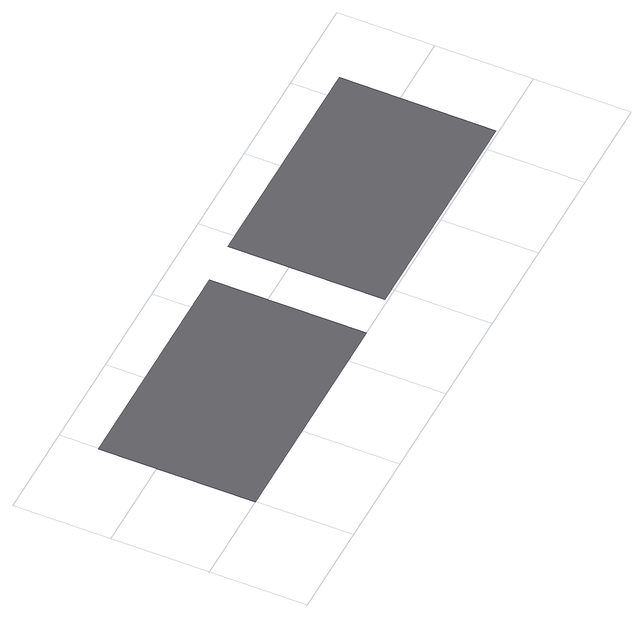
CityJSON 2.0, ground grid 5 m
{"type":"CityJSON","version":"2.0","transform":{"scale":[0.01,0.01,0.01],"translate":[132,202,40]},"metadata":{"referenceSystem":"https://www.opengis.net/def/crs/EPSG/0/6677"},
"CityObjects":{
"road1":{"type":"Road","attributes":{"name":"Road Container"},"geometry":[{"type":"MultiSurface","lod":"3","boundaries":[[[0,1,2,3]],[[4,5,6,7]]],"semantics":{"surfaces":[{"type":"TrafficArea"}],"values":[0,0]}}]}
},
"vertices":[
[1200,0,82],[1200,800,82],[0,800,82],[0,0,82],[2600,0,115],[2600,800,115],[1400,800,115],[1400,0,115]
]}
